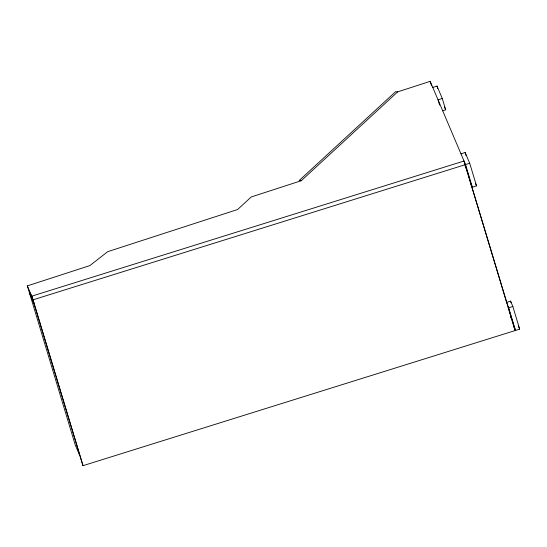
<?xml version="1.0" encoding="UTF-8"?>
<svg xmlns="http://www.w3.org/2000/svg" width="547" height="547" viewBox="0 0 547 547"><rect width="100%" height="100%" fill="white"/><g stroke="black" fill="none" stroke-linecap="round" stroke-linejoin="round"><path stroke-width="0.82" d="M79.623 455.254L75.254 444.957L27.35 285.883L89.872 265.596L107.677 251.675L237.603 209.522L251.237 196.954L301.253 180.722L397.669 91.875L430.188 81.325L465.538 164.592L472.348 187.211L476.519 185.857L469.709 163.245L465.148 152.51L460.984 153.864M432.786 87.431L437.005 86.064L442.27 98.474L445.675 109.783L442.482 110.822M442.27 98.474L438.051 99.848L439.644 105.12M465.538 164.592L469.709 163.245M506.556 302.416L510.563 301.117L512.84 306.484L519.65 329.103L515.479 330.456L513.961 326.874L515.281 330.518L82.994 465.675L31.733 296.173L27.35 285.883M507.459 304.973L508.669 307.838L512.84 306.484M30.386 293.035L34.003 303.715L31.733 296.173L464.02 161.016L515.281 330.518M31.733 296.173L33.052 299.818L465.333 164.661M397.669 91.875L395.584 91.691L299.168 180.537L301.253 180.722M444.362 106.679L445.675 109.783M475.541 183.56L476.519 185.857M465.073 165.693L466.29 168.558M470.83 183.635L472.348 187.211M518.351 326.033L519.65 329.103M510.481 316.474L511.691 319.339M31.979 298.313L33.312 301.459M29.62 293.418L33.989 303.722M510.563 301.117L511.048 302.73M465.148 152.51L466.126 155.738M508.669 307.838L515.479 330.456M464.266 161.837L464.759 163.471M465.155 164.784L507.076 303.995M508.06 307.264L513.736 326.121M437.005 86.064L437.73 88.484M430.188 81.325L431.556 85.845M33.052 299.818L82.994 465.675"/></g></svg>
